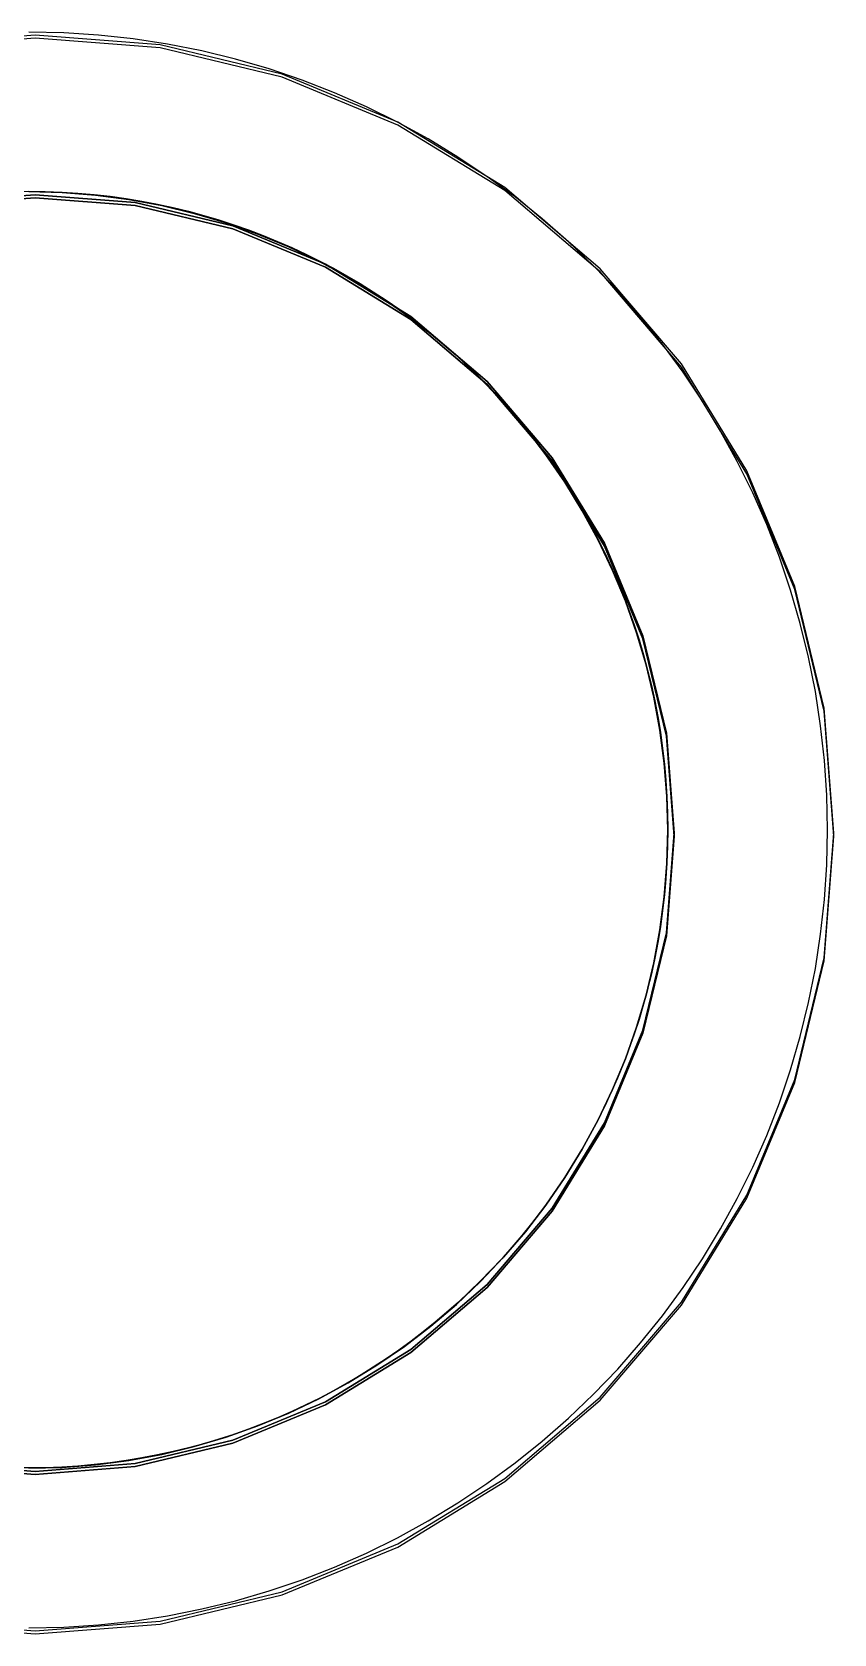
# Model space of a CAD drawing. Header units: millimetres. Extents: x 0 to 59350, y 0 to 29700.
# Drawn here: x 18695.6 to 18720.7, y 14327.9 to 14378.1 of the extents above; entities that cross this region are included whole.
import ezdxf

# ---------------------------------------------------------------- set-up
doc = ezdxf.new("R2010")
doc.units = ezdxf.units.MM
doc.layers.add('Slab', color=7, linetype='Continuous', lineweight=50)

msp = doc.modelspace()

# ---------------------------------------------------------------- linework, layer by layer
at = {"layer": 'Slab', "color": 7, "linetype": 'Continuous', "lineweight": -3}
for p, q in [((18695.69, 14378.007), (18691.779, 14377.7)), ((18695.69, 14378.007), (18691.779, 14377.7)), ((18695.69, 14377.913), (18691.779, 14377.605)), ((18695.69, 14377.913), (18691.779, 14377.605)), ((18696.579, 14378.079), (18695.488, 14378.102)), ((18696.579, 14378.079), (18695.488, 14378.102)), ((18696.579, 14378.079), (18695.488, 14378.102)), ((18696.579, 14378.079), (18695.488, 14378.102)), ((18699.601, 14377.7), (18695.69, 14378.007)), ((18699.601, 14377.7), (18695.69, 14378.007)), ((18699.601, 14377.605), (18695.69, 14377.913)), ((18699.601, 14377.605), (18695.69, 14377.913)), ((18697.667, 14378.007), (18696.579, 14378.079)), ((18697.667, 14378.007), (18696.579, 14378.079)), ((18697.667, 14378.007), (18696.579, 14378.079)), ((18697.667, 14378.007), (18696.579, 14378.079)), ((18698.751, 14377.889), (18697.667, 14378.007)), ((18698.751, 14377.889), (18697.667, 14378.007)), ((18698.751, 14377.889), (18697.667, 14378.007)), ((18698.751, 14377.889), (18697.667, 14378.007)), ((18699.829, 14377.723), (18698.751, 14377.889)), ((18699.829, 14377.723), (18698.751, 14377.889)), ((18699.829, 14377.723), (18698.751, 14377.889)), ((18699.829, 14377.723), (18698.751, 14377.889)), ((18703.415, 14376.784), (18699.601, 14377.7)), ((18703.415, 14376.784), (18699.601, 14377.7)), ((18703.415, 14376.689), (18699.601, 14377.605)), ((18703.415, 14376.689), (18699.601, 14377.605)), ((18700.899, 14377.51), (18699.829, 14377.723)), ((18700.899, 14377.51), (18699.829, 14377.723)), ((18700.899, 14377.51), (18699.829, 14377.723)), ((18700.899, 14377.51), (18699.829, 14377.723)), ((18701.959, 14377.251), (18700.899, 14377.51)), ((18701.959, 14377.251), (18700.899, 14377.51)), ((18701.959, 14377.251), (18700.899, 14377.51)), ((18701.959, 14377.251), (18700.899, 14377.51)), ((18703.006, 14376.945), (18701.959, 14377.251)), ((18703.006, 14376.945), (18701.959, 14377.251)), ((18703.006, 14376.945), (18701.959, 14377.251)), ((18703.006, 14376.945), (18701.959, 14377.251)), ((18704.039, 14376.595), (18703.006, 14376.945)), ((18704.039, 14376.595), (18703.006, 14376.945)), ((18704.039, 14376.595), (18703.006, 14376.945)), ((18704.039, 14376.595), (18703.006, 14376.945)), ((18707.04, 14375.283), (18703.415, 14376.784)), ((18707.04, 14375.283), (18703.415, 14376.784)), ((18707.04, 14375.188), (18703.415, 14376.689)), ((18707.04, 14375.188), (18703.415, 14376.689)), ((18705.055, 14376.199), (18704.039, 14376.595)), ((18705.055, 14376.199), (18704.039, 14376.595)), ((18705.055, 14376.199), (18704.039, 14376.595)), ((18705.055, 14376.199), (18704.039, 14376.595)), ((18706.054, 14375.76), (18705.055, 14376.199)), ((18706.054, 14375.76), (18705.055, 14376.199)), ((18706.054, 14375.76), (18705.055, 14376.199)), ((18706.054, 14375.76), (18705.055, 14376.199)), ((18707.032, 14375.278), (18706.054, 14375.76)), ((18707.032, 14375.278), (18706.054, 14375.76)), ((18707.032, 14375.278), (18706.054, 14375.76)), ((18707.032, 14375.278), (18706.054, 14375.76)), ((18707.988, 14374.753), (18707.032, 14375.278)), ((18707.988, 14374.753), (18707.032, 14375.278)), ((18707.988, 14374.753), (18707.032, 14375.278)), ((18707.988, 14374.753), (18707.032, 14375.278)), ((18710.384, 14373.233), (18707.04, 14375.283)), ((18710.384, 14373.233), (18707.04, 14375.283)), ((18710.384, 14373.138), (18707.04, 14375.188)), ((18710.384, 14373.138), (18707.04, 14375.188)), ((18708.921, 14374.187), (18707.988, 14374.753)), ((18708.921, 14374.187), (18707.988, 14374.753)), ((18708.921, 14374.187), (18707.988, 14374.753)), ((18708.921, 14374.187), (18707.988, 14374.753)), ((18709.828, 14373.581), (18708.921, 14374.187)), ((18709.828, 14373.581), (18708.921, 14374.187)), ((18709.828, 14373.581), (18708.921, 14374.187)), ((18709.828, 14373.581), (18708.921, 14374.187)), ((18710.707, 14372.936), (18709.828, 14373.581)), ((18710.707, 14372.936), (18709.828, 14373.581)), ((18710.707, 14372.936), (18709.828, 14373.581)), ((18710.707, 14372.936), (18709.828, 14373.581)), ((18692.561, 14372.761), (18695.69, 14373.007)), ((18695.69, 14373.007), (18692.561, 14372.761)), ((18692.561, 14372.666), (18695.69, 14372.913)), ((18695.69, 14372.913), (18692.561, 14372.666)), ((18695.488, 14373.102), (18696.535, 14373.075)), ((18696.535, 14373.075), (18695.488, 14373.102)), ((18696.535, 14373.075), (18695.488, 14373.102)), ((18695.488, 14373.102), (18696.535, 14373.075)), ((18696.535, 14373.075), (18695.488, 14373.102)), ((18695.488, 14373.102), (18696.535, 14373.075)), ((18695.69, 14373.007), (18698.818, 14372.761)), ((18698.818, 14372.761), (18695.69, 14373.007)), ((18695.69, 14372.913), (18698.818, 14372.666)), ((18698.818, 14372.666), (18695.69, 14372.913)), ((18696.535, 14373.075), (18697.579, 14372.993)), ((18697.579, 14372.993), (18696.535, 14373.075)), ((18697.579, 14372.993), (18696.535, 14373.075)), ((18696.535, 14373.075), (18697.579, 14372.993)), ((18697.579, 14372.993), (18696.535, 14373.075)), ((18696.535, 14373.075), (18697.579, 14372.993)), ((18697.579, 14372.993), (18698.617, 14372.856)), ((18698.617, 14372.856), (18697.579, 14372.993)), ((18698.617, 14372.856), (18697.579, 14372.993)), ((18697.579, 14372.993), (18698.617, 14372.856)), ((18698.617, 14372.856), (18697.579, 14372.993)), ((18697.579, 14372.993), (18698.617, 14372.856)), ((18713.367, 14370.685), (18710.384, 14373.233)), ((18713.367, 14370.685), (18710.384, 14373.233)), ((18713.367, 14370.59), (18710.384, 14373.138)), ((18713.367, 14370.59), (18710.384, 14373.138)), ((18711.558, 14372.254), (18710.707, 14372.936)), ((18711.558, 14372.254), (18710.707, 14372.936)), ((18711.558, 14372.254), (18710.707, 14372.936)), ((18711.558, 14372.254), (18710.707, 14372.936)), ((18698.617, 14372.856), (18699.647, 14372.665)), ((18699.647, 14372.665), (18698.617, 14372.856)), ((18699.647, 14372.665), (18698.617, 14372.856)), ((18698.617, 14372.856), (18699.647, 14372.665)), ((18699.647, 14372.665), (18698.617, 14372.856)), ((18698.617, 14372.856), (18699.647, 14372.665)), ((18698.818, 14372.761), (18701.87, 14372.028)), ((18701.87, 14372.028), (18698.818, 14372.761)), ((18698.818, 14372.666), (18701.87, 14371.934)), ((18701.87, 14371.934), (18698.818, 14372.666)), ((18699.647, 14372.665), (18700.665, 14372.421)), ((18700.665, 14372.421), (18699.647, 14372.665)), ((18700.665, 14372.421), (18699.647, 14372.665)), ((18699.647, 14372.665), (18700.665, 14372.421)), ((18700.665, 14372.421), (18699.647, 14372.665)), ((18699.647, 14372.665), (18700.665, 14372.421)), ((18700.665, 14372.421), (18701.669, 14372.124)), ((18701.669, 14372.124), (18700.665, 14372.421)), ((18701.669, 14372.124), (18700.665, 14372.421)), ((18700.665, 14372.421), (18701.669, 14372.124)), ((18701.669, 14372.124), (18700.665, 14372.421)), ((18700.665, 14372.421), (18701.669, 14372.124)), ((18701.669, 14372.124), (18702.656, 14371.774)), ((18702.656, 14371.774), (18701.669, 14372.124)), ((18702.656, 14371.774), (18701.669, 14372.124)), ((18701.669, 14372.124), (18702.656, 14371.774)), ((18702.656, 14371.774), (18701.669, 14372.124)), ((18701.669, 14372.124), (18702.656, 14371.774)), ((18701.87, 14372.028), (18704.77, 14370.827)), ((18704.77, 14370.827), (18701.87, 14372.028)), ((18701.87, 14371.934), (18704.77, 14370.733)), ((18704.77, 14370.733), (18701.87, 14371.934)), ((18712.378, 14371.534), (18711.558, 14372.254)), ((18712.378, 14371.534), (18711.558, 14372.254)), ((18712.378, 14371.534), (18711.558, 14372.254)), ((18712.378, 14371.534), (18711.558, 14372.254)), ((18702.656, 14371.774), (18703.623, 14371.373)), ((18703.623, 14371.373), (18702.656, 14371.774)), ((18703.623, 14371.373), (18702.656, 14371.774)), ((18702.656, 14371.774), (18703.623, 14371.373)), ((18703.623, 14371.373), (18702.656, 14371.774)), ((18702.656, 14371.774), (18703.623, 14371.373)), ((18713.166, 14370.78), (18712.378, 14371.534)), ((18713.166, 14370.78), (18712.378, 14371.534)), ((18713.166, 14370.78), (18712.378, 14371.534)), ((18713.166, 14370.78), (18712.378, 14371.534)), ((18703.623, 14371.373), (18704.568, 14370.923)), ((18704.568, 14370.923), (18703.623, 14371.373)), ((18704.568, 14370.923), (18703.623, 14371.373)), ((18703.623, 14371.373), (18704.568, 14370.923)), ((18704.568, 14370.923), (18703.623, 14371.373)), ((18703.623, 14371.373), (18704.568, 14370.923)), ((18704.568, 14370.923), (18705.488, 14370.423)), ((18705.488, 14370.423), (18704.568, 14370.923)), ((18705.488, 14370.423), (18704.568, 14370.923)), ((18704.568, 14370.923), (18705.488, 14370.423)), ((18705.488, 14370.423), (18704.568, 14370.923)), ((18704.568, 14370.923), (18705.488, 14370.423)), ((18704.77, 14370.827), (18707.445, 14369.188)), ((18707.445, 14369.188), (18704.77, 14370.827)), ((18704.77, 14370.733), (18707.445, 14369.093)), ((18707.445, 14369.093), (18704.77, 14370.733)), ((18705.488, 14370.423), (18706.381, 14369.876)), ((18706.381, 14369.876), (18705.488, 14370.423)), ((18706.381, 14369.876), (18705.488, 14370.423)), ((18705.488, 14370.423), (18706.381, 14369.876)), ((18706.381, 14369.876), (18705.488, 14370.423)), ((18705.488, 14370.423), (18706.381, 14369.876)), ((18713.92, 14369.992), (18713.166, 14370.78)), ((18713.92, 14369.992), (18713.166, 14370.78)), ((18713.92, 14369.992), (18713.166, 14370.78)), ((18713.92, 14369.992), (18713.166, 14370.78)), ((18715.915, 14367.702), (18713.367, 14370.685)), ((18715.915, 14367.702), (18713.367, 14370.685)), ((18715.915, 14367.607), (18713.367, 14370.59)), ((18715.915, 14367.607), (18713.367, 14370.59)), ((18706.381, 14369.876), (18707.244, 14369.283)), ((18707.244, 14369.283), (18706.381, 14369.876)), ((18707.244, 14369.283), (18706.381, 14369.876)), ((18706.381, 14369.876), (18707.244, 14369.283)), ((18707.244, 14369.283), (18706.381, 14369.876)), ((18706.381, 14369.876), (18707.244, 14369.283)), ((18714.639, 14369.172), (18713.92, 14369.992)), ((18714.639, 14369.172), (18713.92, 14369.992)), ((18714.639, 14369.172), (18713.92, 14369.992)), ((18714.639, 14369.172), (18713.92, 14369.992)), ((18707.244, 14369.283), (18708.075, 14368.645)), ((18708.075, 14368.645), (18707.244, 14369.283)), ((18708.075, 14368.645), (18707.244, 14369.283)), ((18707.244, 14369.283), (18708.075, 14368.645)), ((18708.075, 14368.645), (18707.244, 14369.283)), ((18707.244, 14369.283), (18708.075, 14368.645)), ((18707.445, 14369.188), (18709.832, 14367.149)), ((18709.832, 14367.149), (18707.445, 14369.188)), ((18707.445, 14369.093), (18709.832, 14367.055)), ((18709.832, 14367.055), (18707.445, 14369.093)), ((18715.322, 14368.322), (18714.639, 14369.172)), ((18715.322, 14368.322), (18714.639, 14369.172)), ((18715.322, 14368.322), (18714.639, 14369.172)), ((18715.322, 14368.322), (18714.639, 14369.172)), ((18708.075, 14368.645), (18708.871, 14367.965)), ((18708.871, 14367.965), (18708.075, 14368.645)), ((18708.871, 14367.965), (18708.075, 14368.645)), ((18708.075, 14368.645), (18708.871, 14367.965)), ((18708.871, 14367.965), (18708.075, 14368.645)), ((18708.075, 14368.645), (18708.871, 14367.965)), ((18708.871, 14367.965), (18709.63, 14367.245)), ((18709.63, 14367.245), (18708.871, 14367.965)), ((18709.63, 14367.245), (18708.871, 14367.965)), ((18708.871, 14367.965), (18709.63, 14367.245)), ((18709.63, 14367.245), (18708.871, 14367.965)), ((18708.871, 14367.965), (18709.63, 14367.245)), ((18715.967, 14367.442), (18715.322, 14368.322)), ((18715.967, 14367.442), (18715.322, 14368.322)), ((18715.967, 14367.442), (18715.322, 14368.322)), ((18715.967, 14367.442), (18715.322, 14368.322)), ((18717.965, 14364.357), (18715.915, 14367.702)), ((18717.965, 14364.357), (18715.915, 14367.702)), ((18717.965, 14364.262), (18715.915, 14367.607)), ((18717.965, 14364.262), (18715.915, 14367.607)), ((18716.573, 14366.535), (18715.967, 14367.442)), ((18716.573, 14366.535), (18715.967, 14367.442)), ((18716.573, 14366.535), (18715.967, 14367.442)), ((18716.573, 14366.535), (18715.967, 14367.442)), ((18709.63, 14367.245), (18710.351, 14366.485)), ((18710.351, 14366.485), (18709.63, 14367.245)), ((18710.351, 14366.485), (18709.63, 14367.245)), ((18709.63, 14367.245), (18710.351, 14366.485)), ((18710.351, 14366.485), (18709.63, 14367.245)), ((18709.63, 14367.245), (18710.351, 14366.485)), ((18709.832, 14367.149), (18711.87, 14364.763)), ((18711.87, 14364.763), (18709.832, 14367.149)), ((18709.832, 14367.055), (18711.87, 14364.668)), ((18711.87, 14364.668), (18709.832, 14367.055)), ((18710.351, 14366.485), (18711.031, 14365.689)), ((18711.031, 14365.689), (18710.351, 14366.485)), ((18711.031, 14365.689), (18710.351, 14366.485)), ((18710.351, 14366.485), (18711.031, 14365.689)), ((18711.031, 14365.689), (18710.351, 14366.485)), ((18710.351, 14366.485), (18711.031, 14365.689)), ((18717.139, 14365.602), (18716.573, 14366.535)), ((18717.139, 14365.602), (18716.573, 14366.535)), ((18717.139, 14365.602), (18716.573, 14366.535)), ((18717.139, 14365.602), (18716.573, 14366.535)), ((18711.031, 14365.689), (18711.669, 14364.858)), ((18711.669, 14364.858), (18711.031, 14365.689)), ((18711.669, 14364.858), (18711.031, 14365.689)), ((18711.031, 14365.689), (18711.669, 14364.858)), ((18711.669, 14364.858), (18711.031, 14365.689)), ((18711.031, 14365.689), (18711.669, 14364.858)), ((18717.664, 14364.646), (18717.139, 14365.602)), ((18717.664, 14364.646), (18717.139, 14365.602)), ((18717.664, 14364.646), (18717.139, 14365.602)), ((18717.664, 14364.646), (18717.139, 14365.602)), ((18711.669, 14364.858), (18712.262, 14363.995)), ((18712.262, 14363.995), (18711.669, 14364.858)), ((18712.262, 14363.995), (18711.669, 14364.858)), ((18711.669, 14364.858), (18712.262, 14363.995)), ((18712.262, 14363.995), (18711.669, 14364.858)), ((18711.669, 14364.858), (18712.262, 14363.995)), ((18711.87, 14364.763), (18713.51, 14362.087)), ((18713.51, 14362.087), (18711.87, 14364.763)), ((18711.87, 14364.668), (18713.51, 14361.992)), ((18713.51, 14361.992), (18711.87, 14364.668)), ((18718.146, 14363.668), (18717.664, 14364.646)), ((18718.146, 14363.668), (18717.664, 14364.646)), ((18718.146, 14363.668), (18717.664, 14364.646)), ((18718.146, 14363.668), (18717.664, 14364.646)), ((18719.466, 14360.733), (18717.965, 14364.357)), ((18719.466, 14360.733), (18717.965, 14364.357)), ((18712.262, 14363.995), (18712.809, 14363.102)), ((18712.809, 14363.102), (18712.262, 14363.995)), ((18712.809, 14363.102), (18712.262, 14363.995)), ((18712.262, 14363.995), (18712.809, 14363.102)), ((18712.809, 14363.102), (18712.262, 14363.995)), ((18712.262, 14363.995), (18712.809, 14363.102)), ((18719.466, 14360.638), (18717.965, 14364.262)), ((18719.466, 14360.638), (18717.965, 14364.262)), ((18718.585, 14362.67), (18718.146, 14363.668)), ((18718.585, 14362.67), (18718.146, 14363.668)), ((18718.585, 14362.67), (18718.146, 14363.668)), ((18718.585, 14362.67), (18718.146, 14363.668)), ((18712.809, 14363.102), (18713.308, 14362.182)), ((18713.308, 14362.182), (18712.809, 14363.102)), ((18713.308, 14362.182), (18712.809, 14363.102)), ((18712.809, 14363.102), (18713.308, 14362.182)), ((18713.308, 14362.182), (18712.809, 14363.102)), ((18712.809, 14363.102), (18713.308, 14362.182)), ((18718.981, 14361.653), (18718.585, 14362.67)), ((18718.981, 14361.653), (18718.585, 14362.67)), ((18718.981, 14361.653), (18718.585, 14362.67)), ((18718.981, 14361.653), (18718.585, 14362.67)), ((18713.308, 14362.182), (18713.759, 14361.237)), ((18713.759, 14361.237), (18713.308, 14362.182)), ((18713.759, 14361.237), (18713.308, 14362.182)), ((18713.308, 14362.182), (18713.759, 14361.237)), ((18713.759, 14361.237), (18713.308, 14362.182)), ((18713.308, 14362.182), (18713.759, 14361.237)), ((18713.51, 14362.087), (18714.711, 14359.188)), ((18714.711, 14359.188), (18713.51, 14362.087)), ((18713.51, 14361.992), (18714.711, 14359.093)), ((18714.711, 14359.093), (18713.51, 14361.992)), ((18719.331, 14360.62), (18718.981, 14361.653)), ((18719.331, 14360.62), (18718.981, 14361.653)), ((18719.331, 14360.62), (18718.981, 14361.653)), ((18719.331, 14360.62), (18718.981, 14361.653)), ((18713.759, 14361.237), (18714.16, 14360.27)), ((18714.16, 14360.27), (18713.759, 14361.237)), ((18714.16, 14360.27), (18713.759, 14361.237)), ((18713.759, 14361.237), (18714.16, 14360.27)), ((18714.16, 14360.27), (18713.759, 14361.237)), ((18713.759, 14361.237), (18714.16, 14360.27)), ((18719.636, 14359.573), (18719.331, 14360.62)), ((18719.636, 14359.573), (18719.331, 14360.62)), ((18719.636, 14359.573), (18719.331, 14360.62)), ((18719.636, 14359.573), (18719.331, 14360.62)), ((18720.382, 14356.918), (18719.466, 14360.733)), ((18720.382, 14356.918), (18719.466, 14360.733)), ((18720.382, 14356.823), (18719.466, 14360.638)), ((18720.382, 14356.823), (18719.466, 14360.638)), ((18714.16, 14360.27), (18714.509, 14359.283)), ((18714.509, 14359.283), (18714.16, 14360.27)), ((18714.509, 14359.283), (18714.16, 14360.27)), ((18714.16, 14360.27), (18714.509, 14359.283)), ((18714.509, 14359.283), (18714.16, 14360.27)), ((18714.16, 14360.27), (18714.509, 14359.283)), ((18719.896, 14358.513), (18719.636, 14359.573)), ((18719.896, 14358.513), (18719.636, 14359.573)), ((18719.896, 14358.513), (18719.636, 14359.573)), ((18719.896, 14358.513), (18719.636, 14359.573)), ((18714.509, 14359.283), (18714.807, 14358.279)), ((18714.807, 14358.279), (18714.509, 14359.283)), ((18714.807, 14358.279), (18714.509, 14359.283)), ((18714.509, 14359.283), (18714.807, 14358.279)), ((18714.807, 14358.279), (18714.509, 14359.283)), ((18714.509, 14359.283), (18714.807, 14358.279)), ((18714.711, 14359.188), (18715.444, 14356.136)), ((18715.444, 14356.136), (18714.711, 14359.188)), ((18714.711, 14359.093), (18715.444, 14356.041)), ((18715.444, 14356.041), (18714.711, 14359.093)), ((18720.108, 14357.444), (18719.896, 14358.513)), ((18720.108, 14357.444), (18719.896, 14358.513)), ((18720.108, 14357.444), (18719.896, 14358.513)), ((18720.108, 14357.444), (18719.896, 14358.513)), ((18714.807, 14358.279), (18715.051, 14357.261)), ((18715.051, 14357.261), (18714.807, 14358.279)), ((18715.051, 14357.261), (18714.807, 14358.279)), ((18714.807, 14358.279), (18715.051, 14357.261)), ((18715.051, 14357.261), (18714.807, 14358.279)), ((18714.807, 14358.279), (18715.051, 14357.261)), ((18720.274, 14356.366), (18720.108, 14357.444)), ((18720.274, 14356.366), (18720.108, 14357.444)), ((18720.274, 14356.366), (18720.108, 14357.444)), ((18720.274, 14356.366), (18720.108, 14357.444)), ((18715.051, 14357.261), (18715.242, 14356.231)), ((18715.242, 14356.231), (18715.051, 14357.261)), ((18715.242, 14356.231), (18715.051, 14357.261)), ((18715.051, 14357.261), (18715.242, 14356.231)), ((18715.242, 14356.231), (18715.051, 14357.261)), ((18715.051, 14357.261), (18715.242, 14356.231)), ((18720.69, 14353.007), (18720.382, 14356.918)), ((18720.69, 14353.007), (18720.382, 14356.918)), ((18720.69, 14352.913), (18720.382, 14356.823)), ((18720.69, 14352.913), (18720.382, 14356.823)), ((18720.393, 14355.281), (18720.274, 14356.366)), ((18720.393, 14355.281), (18720.274, 14356.366)), ((18720.393, 14355.281), (18720.274, 14356.366)), ((18720.393, 14355.281), (18720.274, 14356.366)), ((18715.242, 14356.231), (18715.379, 14355.193)), ((18715.379, 14355.193), (18715.242, 14356.231)), ((18715.379, 14355.193), (18715.242, 14356.231)), ((18715.242, 14356.231), (18715.379, 14355.193)), ((18715.379, 14355.193), (18715.242, 14356.231)), ((18715.242, 14356.231), (18715.379, 14355.193)), ((18715.444, 14356.136), (18715.69, 14353.007)), ((18715.69, 14353.007), (18715.444, 14356.136)), ((18715.444, 14356.041), (18715.69, 14352.913)), ((18715.69, 14352.913), (18715.444, 14356.041)), ((18715.379, 14355.193), (18715.461, 14354.149)), ((18715.461, 14354.149), (18715.379, 14355.193)), ((18715.461, 14354.149), (18715.379, 14355.193)), ((18715.379, 14355.193), (18715.461, 14354.149)), ((18715.461, 14354.149), (18715.379, 14355.193)), ((18715.379, 14355.193), (18715.461, 14354.149)), ((18720.464, 14354.193), (18720.393, 14355.281)), ((18720.464, 14354.193), (18720.393, 14355.281)), ((18720.464, 14354.193), (18720.393, 14355.281)), ((18720.464, 14354.193), (18720.393, 14355.281)), ((18715.461, 14354.149), (18715.488, 14353.102)), ((18715.488, 14353.102), (18715.461, 14354.149)), ((18715.488, 14353.102), (18715.461, 14354.149)), ((18715.461, 14354.149), (18715.488, 14353.102)), ((18715.488, 14353.102), (18715.461, 14354.149)), ((18715.461, 14354.149), (18715.488, 14353.102)), ((18720.488, 14353.102), (18720.464, 14354.193)), ((18720.488, 14353.102), (18720.464, 14354.193)), ((18720.488, 14353.102), (18720.464, 14354.193)), ((18720.488, 14353.102), (18720.464, 14354.193)), ((18715.69, 14353.007), (18715.444, 14349.879)), ((18715.444, 14349.879), (18715.69, 14353.007)), ((18715.69, 14352.913), (18715.444, 14349.784)), ((18715.444, 14349.784), (18715.69, 14352.913)), ((18715.488, 14353.102), (18715.461, 14352.056)), ((18715.461, 14352.056), (18715.488, 14353.102)), ((18715.461, 14352.056), (18715.488, 14353.102)), ((18715.488, 14353.102), (18715.461, 14352.056)), ((18715.461, 14352.056), (18715.488, 14353.102)), ((18715.488, 14353.102), (18715.461, 14352.056)), ((18720.382, 14349.096), (18720.69, 14353.007)), ((18720.382, 14349.096), (18720.69, 14353.007)), ((18720.382, 14349.002), (18720.69, 14352.913)), ((18720.382, 14349.002), (18720.69, 14352.913)), ((18720.464, 14352.012), (18720.488, 14353.102)), ((18720.464, 14352.012), (18720.488, 14353.102)), ((18720.464, 14352.012), (18720.488, 14353.102)), ((18720.464, 14352.012), (18720.488, 14353.102)), ((18715.461, 14352.056), (18715.379, 14351.012)), ((18715.379, 14351.012), (18715.461, 14352.056)), ((18715.379, 14351.012), (18715.461, 14352.056)), ((18715.461, 14352.056), (18715.379, 14351.012)), ((18715.379, 14351.012), (18715.461, 14352.056)), ((18715.461, 14352.056), (18715.379, 14351.012)), ((18720.393, 14350.924), (18720.464, 14352.012)), ((18720.393, 14350.924), (18720.464, 14352.012)), ((18720.393, 14350.924), (18720.464, 14352.012)), ((18720.393, 14350.924), (18720.464, 14352.012)), ((18715.379, 14351.012), (18715.242, 14349.974)), ((18715.242, 14349.974), (18715.379, 14351.012)), ((18715.242, 14349.974), (18715.379, 14351.012)), ((18715.379, 14351.012), (18715.242, 14349.974)), ((18715.242, 14349.974), (18715.379, 14351.012)), ((18715.379, 14351.012), (18715.242, 14349.974)), ((18720.274, 14349.839), (18720.393, 14350.924)), ((18720.274, 14349.839), (18720.393, 14350.924)), ((18720.274, 14349.839), (18720.393, 14350.924)), ((18720.274, 14349.839), (18720.393, 14350.924)), ((18715.444, 14349.879), (18714.711, 14346.827)), ((18714.711, 14346.827), (18715.444, 14349.879)), ((18715.242, 14349.974), (18715.051, 14348.944)), ((18715.051, 14348.944), (18715.242, 14349.974)), ((18715.051, 14348.944), (18715.242, 14349.974)), ((18715.242, 14349.974), (18715.051, 14348.944)), ((18715.051, 14348.944), (18715.242, 14349.974)), ((18715.242, 14349.974), (18715.051, 14348.944)), ((18720.108, 14348.761), (18720.274, 14349.839)), ((18720.108, 14348.761), (18720.274, 14349.839)), ((18720.108, 14348.761), (18720.274, 14349.839)), ((18720.108, 14348.761), (18720.274, 14349.839)), ((18715.444, 14349.784), (18714.711, 14346.732)), ((18714.711, 14346.732), (18715.444, 14349.784)), ((18715.051, 14348.944), (18714.807, 14347.926)), ((18714.807, 14347.926), (18715.051, 14348.944)), ((18714.807, 14347.926), (18715.051, 14348.944)), ((18715.051, 14348.944), (18714.807, 14347.926)), ((18714.807, 14347.926), (18715.051, 14348.944)), ((18715.051, 14348.944), (18714.807, 14347.926)), ((18719.466, 14345.282), (18720.382, 14349.096)), ((18719.466, 14345.282), (18720.382, 14349.096)), ((18719.466, 14345.187), (18720.382, 14349.002)), ((18719.466, 14345.187), (18720.382, 14349.002)), ((18719.896, 14347.692), (18720.108, 14348.761)), ((18719.896, 14347.692), (18720.108, 14348.761)), ((18719.896, 14347.692), (18720.108, 14348.761)), ((18719.896, 14347.692), (18720.108, 14348.761)), ((18714.807, 14347.926), (18714.509, 14346.922)), ((18714.509, 14346.922), (18714.807, 14347.926)), ((18714.509, 14346.922), (18714.807, 14347.926)), ((18714.807, 14347.926), (18714.509, 14346.922)), ((18714.509, 14346.922), (18714.807, 14347.926)), ((18714.807, 14347.926), (18714.509, 14346.922)), ((18719.636, 14346.632), (18719.896, 14347.692)), ((18719.636, 14346.632), (18719.896, 14347.692)), ((18719.636, 14346.632), (18719.896, 14347.692)), ((18719.636, 14346.632), (18719.896, 14347.692)), ((18714.711, 14346.827), (18713.51, 14343.928)), ((18713.51, 14343.928), (18714.711, 14346.827)), ((18714.509, 14346.922), (18714.16, 14345.935)), ((18714.16, 14345.935), (18714.509, 14346.922)), ((18714.16, 14345.935), (18714.509, 14346.922)), ((18714.509, 14346.922), (18714.16, 14345.935)), ((18714.16, 14345.935), (18714.509, 14346.922)), ((18714.509, 14346.922), (18714.16, 14345.935)), ((18714.711, 14346.732), (18713.51, 14343.833)), ((18713.51, 14343.833), (18714.711, 14346.732)), ((18719.331, 14345.585), (18719.636, 14346.632)), ((18719.331, 14345.585), (18719.636, 14346.632)), ((18719.331, 14345.585), (18719.636, 14346.632)), ((18719.331, 14345.585), (18719.636, 14346.632)), ((18714.16, 14345.935), (18713.759, 14344.968)), ((18713.759, 14344.968), (18714.16, 14345.935)), ((18713.759, 14344.968), (18714.16, 14345.935)), ((18714.16, 14345.935), (18713.759, 14344.968)), ((18713.759, 14344.968), (18714.16, 14345.935)), ((18714.16, 14345.935), (18713.759, 14344.968)), ((18717.965, 14341.658), (18719.466, 14345.282)), ((18717.965, 14341.658), (18719.466, 14345.282)), ((18718.981, 14344.552), (18719.331, 14345.585)), ((18718.981, 14344.552), (18719.331, 14345.585)), ((18718.981, 14344.552), (18719.331, 14345.585)), ((18718.981, 14344.552), (18719.331, 14345.585)), ((18713.759, 14344.968), (18713.308, 14344.023)), ((18713.308, 14344.023), (18713.759, 14344.968)), ((18713.308, 14344.023), (18713.759, 14344.968)), ((18713.759, 14344.968), (18713.308, 14344.023)), ((18713.308, 14344.023), (18713.759, 14344.968)), ((18713.759, 14344.968), (18713.308, 14344.023)), ((18717.965, 14341.563), (18719.466, 14345.187)), ((18717.965, 14341.563), (18719.466, 14345.187)), ((18718.585, 14343.535), (18718.981, 14344.552)), ((18718.585, 14343.535), (18718.981, 14344.552)), ((18718.585, 14343.535), (18718.981, 14344.552)), ((18718.585, 14343.535), (18718.981, 14344.552)), ((18713.51, 14343.928), (18711.87, 14341.252)), ((18711.87, 14341.252), (18713.51, 14343.928)), ((18713.51, 14343.833), (18711.87, 14341.157)), ((18711.87, 14341.157), (18713.51, 14343.833)), ((18713.308, 14344.023), (18712.809, 14343.102)), ((18712.809, 14343.102), (18713.308, 14344.023)), ((18712.809, 14343.102), (18713.308, 14344.023)), ((18713.308, 14344.023), (18712.809, 14343.102)), ((18712.809, 14343.102), (18713.308, 14344.023)), ((18713.308, 14344.023), (18712.809, 14343.102)), ((18718.146, 14342.537), (18718.585, 14343.535)), ((18718.146, 14342.537), (18718.585, 14343.535)), ((18718.146, 14342.537), (18718.585, 14343.535)), ((18718.146, 14342.537), (18718.585, 14343.535)), ((18712.809, 14343.102), (18712.262, 14342.21)), ((18712.262, 14342.21), (18712.809, 14343.102)), ((18712.262, 14342.21), (18712.809, 14343.102)), ((18712.809, 14343.102), (18712.262, 14342.21)), ((18712.262, 14342.21), (18712.809, 14343.102)), ((18712.809, 14343.102), (18712.262, 14342.21)), ((18717.664, 14341.559), (18718.146, 14342.537)), ((18717.664, 14341.559), (18718.146, 14342.537)), ((18717.664, 14341.559), (18718.146, 14342.537)), ((18717.664, 14341.559), (18718.146, 14342.537)), ((18712.262, 14342.21), (18711.669, 14341.347)), ((18711.669, 14341.347), (18712.262, 14342.21)), ((18711.669, 14341.347), (18712.262, 14342.21)), ((18712.262, 14342.21), (18711.669, 14341.347)), ((18711.669, 14341.347), (18712.262, 14342.21)), ((18712.262, 14342.21), (18711.669, 14341.347)), ((18711.669, 14341.347), (18711.031, 14340.516)), ((18711.031, 14340.516), (18711.669, 14341.347)), ((18711.031, 14340.516), (18711.669, 14341.347)), ((18711.669, 14341.347), (18711.031, 14340.516)), ((18711.031, 14340.516), (18711.669, 14341.347)), ((18711.669, 14341.347), (18711.031, 14340.516)), ((18715.915, 14338.313), (18717.965, 14341.658)), ((18715.915, 14338.313), (18717.965, 14341.658)), ((18715.915, 14338.218), (18717.965, 14341.563)), ((18715.915, 14338.218), (18717.965, 14341.563)), ((18717.139, 14340.602), (18717.664, 14341.559)), ((18717.139, 14340.602), (18717.664, 14341.559)), ((18717.139, 14340.602), (18717.664, 14341.559)), ((18717.139, 14340.602), (18717.664, 14341.559)), ((18711.87, 14341.252), (18709.832, 14338.865)), ((18709.832, 14338.865), (18711.87, 14341.252)), ((18711.87, 14341.157), (18709.832, 14338.77)), ((18709.832, 14338.77), (18711.87, 14341.157)), ((18711.031, 14340.516), (18710.351, 14339.72)), ((18710.351, 14339.72), (18711.031, 14340.516)), ((18710.351, 14339.72), (18711.031, 14340.516)), ((18711.031, 14340.516), (18710.351, 14339.72)), ((18710.351, 14339.72), (18711.031, 14340.516)), ((18711.031, 14340.516), (18710.351, 14339.72)), ((18716.573, 14339.67), (18717.139, 14340.602)), ((18716.573, 14339.67), (18717.139, 14340.602)), ((18716.573, 14339.67), (18717.139, 14340.602)), ((18716.573, 14339.67), (18717.139, 14340.602)), ((18710.351, 14339.72), (18709.63, 14338.96)), ((18709.63, 14338.96), (18710.351, 14339.72)), ((18709.63, 14338.96), (18710.351, 14339.72)), ((18710.351, 14339.72), (18709.63, 14338.96)), ((18709.63, 14338.96), (18710.351, 14339.72)), ((18710.351, 14339.72), (18709.63, 14338.96)), ((18715.967, 14338.763), (18716.573, 14339.67)), ((18715.967, 14338.763), (18716.573, 14339.67)), ((18715.967, 14338.763), (18716.573, 14339.67)), ((18715.967, 14338.763), (18716.573, 14339.67)), ((18709.832, 14338.865), (18707.445, 14336.827)), ((18707.445, 14336.827), (18709.832, 14338.865)), ((18709.832, 14338.77), (18707.445, 14336.732)), ((18707.445, 14336.732), (18709.832, 14338.77)), ((18709.63, 14338.96), (18708.871, 14338.24)), ((18708.871, 14338.24), (18709.63, 14338.96)), ((18708.871, 14338.24), (18709.63, 14338.96)), ((18709.63, 14338.96), (18708.871, 14338.24)), ((18708.871, 14338.24), (18709.63, 14338.96)), ((18709.63, 14338.96), (18708.871, 14338.24)), ((18715.322, 14337.883), (18715.967, 14338.763)), ((18715.322, 14337.883), (18715.967, 14338.763)), ((18715.322, 14337.883), (18715.967, 14338.763)), ((18715.322, 14337.883), (18715.967, 14338.763)), ((18713.367, 14335.33), (18715.915, 14338.313)), ((18713.367, 14335.33), (18715.915, 14338.313)), ((18708.871, 14338.24), (18708.075, 14337.56)), ((18708.075, 14337.56), (18708.871, 14338.24)), ((18708.075, 14337.56), (18708.871, 14338.24)), ((18708.871, 14338.24), (18708.075, 14337.56)), ((18708.075, 14337.56), (18708.871, 14338.24)), ((18708.871, 14338.24), (18708.075, 14337.56)), ((18713.367, 14335.235), (18715.915, 14338.218)), ((18713.367, 14335.235), (18715.915, 14338.218)), ((18714.639, 14337.033), (18715.322, 14337.883)), ((18714.639, 14337.033), (18715.322, 14337.883)), ((18714.639, 14337.033), (18715.322, 14337.883)), ((18714.639, 14337.033), (18715.322, 14337.883)), ((18708.075, 14337.56), (18707.244, 14336.922)), ((18707.244, 14336.922), (18708.075, 14337.56)), ((18707.244, 14336.922), (18708.075, 14337.56)), ((18708.075, 14337.56), (18707.244, 14336.922)), ((18707.244, 14336.922), (18708.075, 14337.56)), ((18708.075, 14337.56), (18707.244, 14336.922)), ((18707.445, 14336.827), (18704.77, 14335.187)), ((18704.77, 14335.187), (18707.445, 14336.827)), ((18707.244, 14336.922), (18706.381, 14336.329)), ((18706.381, 14336.329), (18707.244, 14336.922)), ((18706.381, 14336.329), (18707.244, 14336.922)), ((18707.244, 14336.922), (18706.381, 14336.329)), ((18706.381, 14336.329), (18707.244, 14336.922)), ((18707.244, 14336.922), (18706.381, 14336.329)), ((18713.92, 14336.213), (18714.639, 14337.033)), ((18713.92, 14336.213), (18714.639, 14337.033)), ((18713.92, 14336.213), (18714.639, 14337.033)), ((18713.92, 14336.213), (18714.639, 14337.033)), ((18707.445, 14336.732), (18704.77, 14335.092)), ((18704.77, 14335.092), (18707.445, 14336.732)), ((18706.381, 14336.329), (18705.488, 14335.782)), ((18705.488, 14335.782), (18706.381, 14336.329)), ((18705.488, 14335.782), (18706.381, 14336.329)), ((18706.381, 14336.329), (18705.488, 14335.782)), ((18705.488, 14335.782), (18706.381, 14336.329)), ((18706.381, 14336.329), (18705.488, 14335.782)), ((18705.488, 14335.782), (18704.568, 14335.282)), ((18704.568, 14335.282), (18705.488, 14335.782)), ((18704.568, 14335.282), (18705.488, 14335.782)), ((18705.488, 14335.782), (18704.568, 14335.282)), ((18704.568, 14335.282), (18705.488, 14335.782)), ((18705.488, 14335.782), (18704.568, 14335.282)), ((18713.166, 14335.425), (18713.92, 14336.213)), ((18713.166, 14335.425), (18713.92, 14336.213)), ((18713.166, 14335.425), (18713.92, 14336.213)), ((18713.166, 14335.425), (18713.92, 14336.213)), ((18704.568, 14335.282), (18703.623, 14334.832)), ((18703.623, 14334.832), (18704.568, 14335.282)), ((18703.623, 14334.832), (18704.568, 14335.282)), ((18704.568, 14335.282), (18703.623, 14334.832)), ((18703.623, 14334.832), (18704.568, 14335.282)), ((18704.568, 14335.282), (18703.623, 14334.832)), ((18710.384, 14332.782), (18713.367, 14335.33)), ((18710.384, 14332.782), (18713.367, 14335.33)), ((18712.378, 14334.671), (18713.166, 14335.425)), ((18712.378, 14334.671), (18713.166, 14335.425)), ((18712.378, 14334.671), (18713.166, 14335.425)), ((18712.378, 14334.671), (18713.166, 14335.425)), ((18704.77, 14335.187), (18701.87, 14333.986)), ((18701.87, 14333.986), (18704.77, 14335.187)), ((18704.77, 14335.092), (18701.87, 14333.891)), ((18701.87, 14333.891), (18704.77, 14335.092)), ((18703.623, 14334.832), (18702.656, 14334.431)), ((18702.656, 14334.431), (18703.623, 14334.832)), ((18702.656, 14334.431), (18703.623, 14334.832)), ((18703.623, 14334.832), (18702.656, 14334.431)), ((18702.656, 14334.431), (18703.623, 14334.832)), ((18703.623, 14334.832), (18702.656, 14334.431)), ((18710.384, 14332.687), (18713.367, 14335.235)), ((18710.384, 14332.687), (18713.367, 14335.235)), ((18702.656, 14334.431), (18701.669, 14334.081)), ((18701.669, 14334.081), (18702.656, 14334.431)), ((18701.669, 14334.081), (18702.656, 14334.431)), ((18702.656, 14334.431), (18701.669, 14334.081)), ((18701.669, 14334.081), (18702.656, 14334.431)), ((18702.656, 14334.431), (18701.669, 14334.081)), ((18711.558, 14333.951), (18712.378, 14334.671)), ((18711.558, 14333.951), (18712.378, 14334.671)), ((18711.558, 14333.951), (18712.378, 14334.671)), ((18711.558, 14333.951), (18712.378, 14334.671)), ((18701.87, 14333.986), (18698.818, 14333.254)), ((18698.818, 14333.254), (18701.87, 14333.986)), ((18701.87, 14333.891), (18698.818, 14333.159)), ((18698.818, 14333.159), (18701.87, 14333.891)), ((18700.665, 14333.784), (18699.647, 14333.54)), ((18699.647, 14333.54), (18700.665, 14333.784)), ((18699.647, 14333.54), (18700.665, 14333.784)), ((18700.665, 14333.784), (18699.647, 14333.54)), ((18699.647, 14333.54), (18700.665, 14333.784)), ((18700.665, 14333.784), (18699.647, 14333.54)), ((18701.669, 14334.081), (18700.665, 14333.784)), ((18700.665, 14333.784), (18701.669, 14334.081)), ((18700.665, 14333.784), (18701.669, 14334.081)), ((18701.669, 14334.081), (18700.665, 14333.784)), ((18700.665, 14333.784), (18701.669, 14334.081)), ((18701.669, 14334.081), (18700.665, 14333.784)), ((18710.707, 14333.269), (18711.558, 14333.951)), ((18710.707, 14333.269), (18711.558, 14333.951)), ((18710.707, 14333.269), (18711.558, 14333.951)), ((18710.707, 14333.269), (18711.558, 14333.951)), ((18695.69, 14333.007), (18692.561, 14333.254)), ((18692.561, 14333.254), (18695.69, 14333.007)), ((18698.818, 14333.254), (18695.69, 14333.007)), ((18695.69, 14333.007), (18698.818, 14333.254)), ((18698.617, 14333.349), (18697.579, 14333.212)), ((18697.579, 14333.212), (18698.617, 14333.349)), ((18697.579, 14333.212), (18698.617, 14333.349)), ((18698.617, 14333.349), (18697.579, 14333.212)), ((18697.579, 14333.212), (18698.617, 14333.349)), ((18698.617, 14333.349), (18697.579, 14333.212)), ((18699.647, 14333.54), (18698.617, 14333.349)), ((18698.617, 14333.349), (18699.647, 14333.54)), ((18698.617, 14333.349), (18699.647, 14333.54)), ((18699.647, 14333.54), (18698.617, 14333.349)), ((18698.617, 14333.349), (18699.647, 14333.54)), ((18699.647, 14333.54), (18698.617, 14333.349)), ((18709.828, 14332.624), (18710.707, 14333.269)), ((18709.828, 14332.624), (18710.707, 14333.269)), ((18709.828, 14332.624), (18710.707, 14333.269)), ((18709.828, 14332.624), (18710.707, 14333.269)), ((18695.69, 14332.913), (18692.561, 14333.159)), ((18692.561, 14333.159), (18695.69, 14332.913)), ((18696.535, 14333.13), (18695.488, 14333.102)), ((18695.488, 14333.102), (18696.535, 14333.13)), ((18695.488, 14333.102), (18696.535, 14333.13)), ((18696.535, 14333.13), (18695.488, 14333.102)), ((18695.488, 14333.102), (18696.535, 14333.13)), ((18696.535, 14333.13), (18695.488, 14333.102)), ((18698.818, 14333.159), (18695.69, 14332.913)), ((18695.69, 14332.913), (18698.818, 14333.159)), ((18697.579, 14333.212), (18696.535, 14333.13)), ((18696.535, 14333.13), (18697.579, 14333.212)), ((18696.535, 14333.13), (18697.579, 14333.212)), ((18697.579, 14333.212), (18696.535, 14333.13)), ((18696.535, 14333.13), (18697.579, 14333.212)), ((18697.579, 14333.212), (18696.535, 14333.13)), ((18707.04, 14330.732), (18710.384, 14332.782)), ((18707.04, 14330.732), (18710.384, 14332.782)), ((18707.04, 14330.637), (18710.384, 14332.687)), ((18707.04, 14330.637), (18710.384, 14332.687)), ((18708.921, 14332.018), (18709.828, 14332.624)), ((18708.921, 14332.018), (18709.828, 14332.624)), ((18708.921, 14332.018), (18709.828, 14332.624)), ((18708.921, 14332.018), (18709.828, 14332.624)), ((18707.988, 14331.452), (18708.921, 14332.018)), ((18707.988, 14331.452), (18708.921, 14332.018)), ((18707.988, 14331.452), (18708.921, 14332.018)), ((18707.988, 14331.452), (18708.921, 14332.018)), ((18707.032, 14330.927), (18707.988, 14331.452)), ((18707.032, 14330.927), (18707.988, 14331.452)), ((18707.032, 14330.927), (18707.988, 14331.452)), ((18707.032, 14330.927), (18707.988, 14331.452)), ((18703.415, 14329.231), (18707.04, 14330.732)), ((18703.415, 14329.231), (18707.04, 14330.732)), ((18706.054, 14330.445), (18707.032, 14330.927)), ((18706.054, 14330.445), (18707.032, 14330.927)), ((18706.054, 14330.445), (18707.032, 14330.927)), ((18706.054, 14330.445), (18707.032, 14330.927)), ((18703.415, 14329.136), (18707.04, 14330.637)), ((18703.415, 14329.136), (18707.04, 14330.637)), ((18705.055, 14330.006), (18706.054, 14330.445)), ((18705.055, 14330.006), (18706.054, 14330.445)), ((18705.055, 14330.006), (18706.054, 14330.445)), ((18705.055, 14330.006), (18706.054, 14330.445)), ((18704.039, 14329.61), (18705.055, 14330.006)), ((18704.039, 14329.61), (18705.055, 14330.006)), ((18704.039, 14329.61), (18705.055, 14330.006)), ((18704.039, 14329.61), (18705.055, 14330.006)), ((18699.601, 14328.315), (18703.415, 14329.231)), ((18699.601, 14328.315), (18703.415, 14329.231)), ((18701.959, 14328.954), (18703.006, 14329.26)), ((18701.959, 14328.954), (18703.006, 14329.26)), ((18701.959, 14328.954), (18703.006, 14329.26)), ((18701.959, 14328.954), (18703.006, 14329.26)), ((18703.006, 14329.26), (18704.039, 14329.61)), ((18703.006, 14329.26), (18704.039, 14329.61)), ((18703.006, 14329.26), (18704.039, 14329.61)), ((18703.006, 14329.26), (18704.039, 14329.61)), ((18699.601, 14328.22), (18703.415, 14329.136)), ((18699.601, 14328.22), (18703.415, 14329.136)), ((18700.899, 14328.695), (18701.959, 14328.954)), ((18700.899, 14328.695), (18701.959, 14328.954)), ((18700.899, 14328.695), (18701.959, 14328.954)), ((18700.899, 14328.695), (18701.959, 14328.954)), ((18691.779, 14328.315), (18695.69, 14328.007)), ((18691.779, 14328.315), (18695.69, 14328.007)), ((18691.779, 14328.22), (18695.69, 14327.913)), ((18691.779, 14328.22), (18695.69, 14327.913)), ((18695.69, 14328.007), (18699.601, 14328.315)), ((18695.69, 14328.007), (18699.601, 14328.315)), ((18695.69, 14327.913), (18699.601, 14328.22)), ((18695.69, 14327.913), (18699.601, 14328.22)), ((18697.667, 14328.198), (18698.751, 14328.316)), ((18697.667, 14328.198), (18698.751, 14328.316)), ((18697.667, 14328.198), (18698.751, 14328.316)), ((18697.667, 14328.198), (18698.751, 14328.316)), ((18698.751, 14328.316), (18699.829, 14328.482)), ((18698.751, 14328.316), (18699.829, 14328.482)), ((18698.751, 14328.316), (18699.829, 14328.482)), ((18698.751, 14328.316), (18699.829, 14328.482)), ((18699.829, 14328.482), (18700.899, 14328.695)), ((18699.829, 14328.482), (18700.899, 14328.695)), ((18699.829, 14328.482), (18700.899, 14328.695)), ((18699.829, 14328.482), (18700.899, 14328.695)), ((18695.488, 14328.102), (18696.579, 14328.126)), ((18695.488, 14328.102), (18696.579, 14328.126)), ((18695.488, 14328.102), (18696.579, 14328.126)), ((18695.488, 14328.102), (18696.579, 14328.126)), ((18696.579, 14328.126), (18697.667, 14328.198)), ((18696.579, 14328.126), (18697.667, 14328.198)), ((18696.579, 14328.126), (18697.667, 14328.198)), ((18696.579, 14328.126), (18697.667, 14328.198))]:
    msp.add_line(p, q, dxfattribs=at)
at = {"layer": 'Slab', "color": 30, "linetype": 'Continuous', "lineweight": -3}
msp.add_circle((18695.488, 14353.116), 20, dxfattribs=at)

doc.saveas('drawing.dxf')
